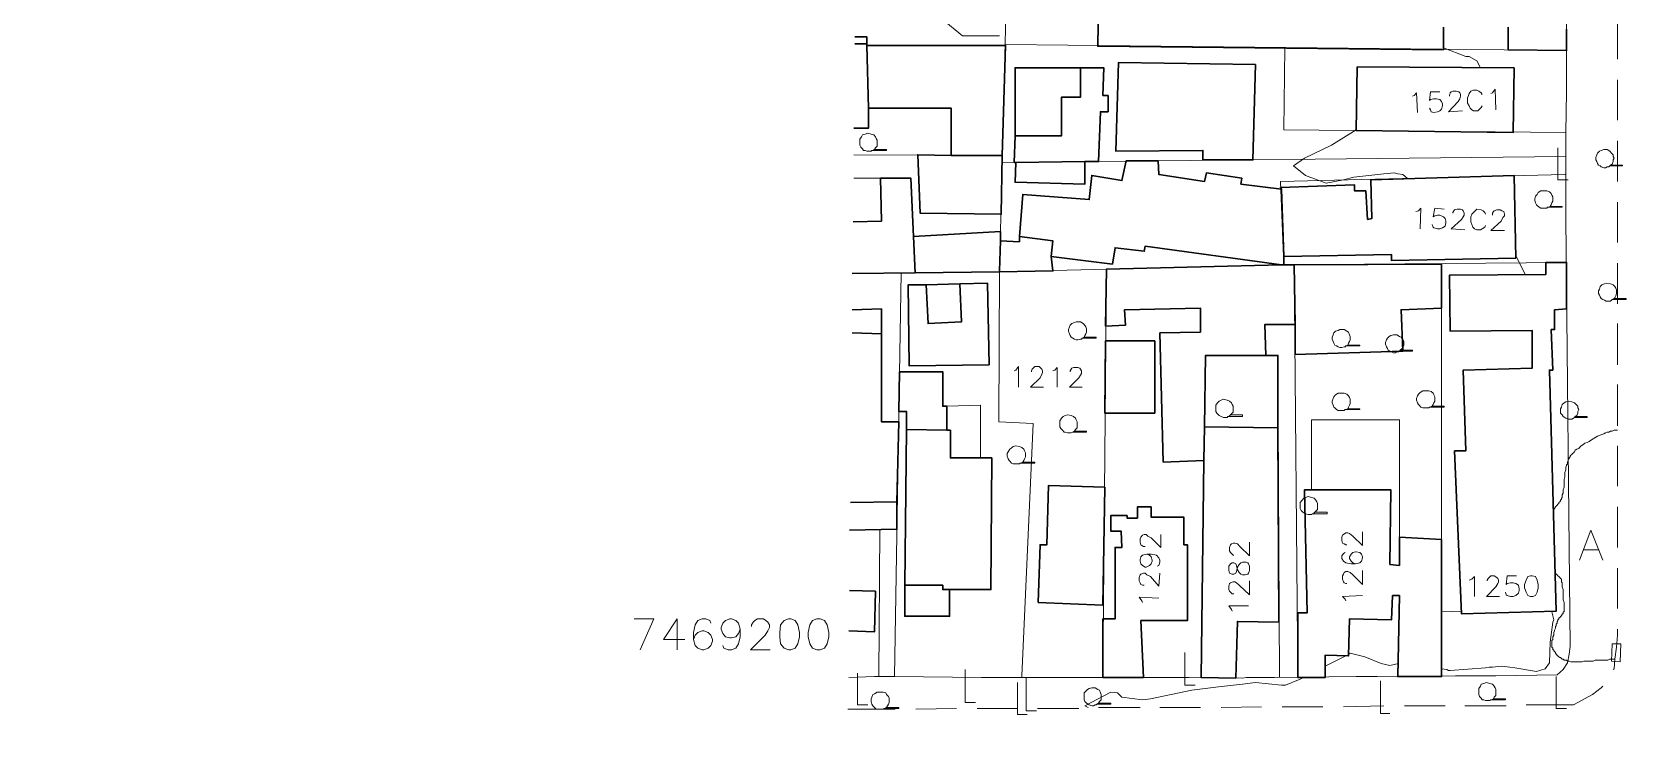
# Model space of a CAD drawing. Extents: x -2391 to 32076, y -11492 to 5852.
# Drawn here: x 4288.1 to 4445.8, y -1656.3 to -1587.4 of the extents above; entities that cross this region are included whole.
import ezdxf

# ---------------------------------------------------------------- set-up
doc = ezdxf.new("R2010")
doc.units = 0
doc.header["$LTSCALE"] = 7
for name, color, linetype in [('ALVE-CT', 3, 'CONTINUOUS'), ('PDF2_A101 - EDIFICACAO', 7, 'CONTINUOUS'), ('PDF2_A103 - PROJECAO_1', 7, 'CONTINUOUS'), ('PDF2_A122 - CASA_DE_MAQUINA', 7, 'CONTINUOUS'), ('PDF2_A123 - N DE PORTA', 7, 'CONTINUOUS'), ('PDF2_A124 - MURO', 7, 'CONTINUOUS'), ('PDF2_C301 - MEIO_FIO_2D', 7, 'CONTINUOUS'), ('PDF2_C317 - BOCA_LOBO', 7, 'CONTINUOUS'), ('PDF2_F601 - LIMITE_VEGETACAO', 7, 'CONTINUOUS'), ('PDF2_F602 - ARVORE_ISOLADA', 7, 'CONTINUOUS'), ('PDF2_F604 - TXT_AGRUPAMENTO_ARVORE', 7, 'CONTINUOUS'), ('PDF2_I903 - POSTE', 7, 'CONTINUOUS'), ('PDF2_M1305 - TXT_MALHA_UTM', 7, 'CONTINUOUS'), ('PDF2_M1306 - SETA_INDICADORA_TEXTO', 7, 'CONTINUOUS'), ('PDF2_N1402 - CURVA_INTERMEDIARIA', 7, 'CONTINUOUS')]:
    doc.layers.add(name, color=color, linetype=linetype)

msp = doc.modelspace()

# ---------------------------------------------------------------- linework, layer by layer
at = {"layer": 'ALVE-CT'}
msp.add_circle((4550.796, -1271.53), 500, dxfattribs=at)
at = {"layer": 'PDF2_A101 - EDIFICACAO', "lineweight": 30}
for points in [[(4426.764, -1586.906), (4426.764, -1589.107), (4392.813, -1588.769), (4392.898, -1584.451)], [(4438.871, -1587.075), (4438.871, -1589.192), (4433.114, -1589.107), (4433.114, -1586.906)], [(4368.938, -1587.837), (4370.123, -1587.837), (4370.123, -1588.515), (4370.123, -1588.684), (4383.754, -1588.684), (4383.416, -1599.521), (4378.42, -1599.521), (4378.42, -1594.864), (4370.292, -1594.864), (4370.292, -1596.812), (4368.853, -1596.812)], [(4368.769, -1606.04), (4371.562, -1605.956), (4371.478, -1601.722), (4374.441, -1601.722), (4374.695, -1607.479), (4374.864, -1611.035), (4368.684, -1611.12)], [(4368.684, -1614.676), (4371.562, -1614.591), (4371.562, -1617.047), (4371.562, -1625.682), (4373.256, -1625.682), (4373.086, -1633.556), (4373.086, -1636.266), (4368.43, -1636.35)], [(4368.43, -1642.277), (4370.97, -1642.361), (4370.885, -1646.341), (4368.345, -1646.256)]]:
    msp.add_lwpolyline(points, dxfattribs=at)
for points in [[(4408.307, -1590.546), (4408.053, -1599.944), (4403.142, -1599.944), (4403.142, -1599.013), (4394.591, -1599.098), (4394.845, -1590.377)], [(4393.829, -1593.594), (4393.829, -1595.203), (4393.067, -1595.203), (4392.898, -1600.114), (4391.543, -1600.114), (4384.77, -1600.198), (4384.601, -1600.198), (4384.686, -1597.574), (4384.686, -1590.885), (4391.12, -1590.885), (4393.406, -1590.885), (4393.321, -1593.594)], [(4433.707, -1590.885), (4433.622, -1597.235), (4418.213, -1597.066), (4418.298, -1590.8)], [(4378.42, -1599.521), (4383.416, -1599.521), (4383.331, -1605.278), (4375.372, -1605.194), (4375.118, -1599.436)], [(4398.825, -1601.384), (4403.312, -1602.061), (4403.481, -1601.214), (4406.952, -1601.722), (4406.868, -1602.315), (4410.847, -1602.823), (4411.101, -1609.427), (4411.101, -1610.273), (4410.847, -1610.273), (4397.47, -1608.411), (4397.385, -1608.919), (4394.507, -1608.58), (4394.253, -1610.189), (4388.241, -1609.427), (4388.411, -1610.866), (4383.162, -1610.951), (4383.162, -1610.866), (4383.246, -1607.903), (4385.109, -1607.987), (4385.109, -1607.479), (4385.448, -1603.331), (4391.967, -1603.839), (4392.221, -1601.468), (4395.184, -1601.976), (4395.607, -1600.029), (4398.74, -1600.029)], [(4384.77, -1600.198), (4391.543, -1600.114), (4391.543, -1602.315), (4384.686, -1602.146)], [(4411.101, -1609.427), (4410.847, -1602.823), (4410.762, -1602.654), (4418.044, -1602.4), (4418.044, -1602.992), (4419.144, -1602.992), (4419.313, -1605.786), (4419.737, -1605.702), (4419.652, -1601.892), (4433.707, -1601.468), (4433.876, -1609.596), (4421.684, -1609.85), (4421.684, -1609.257)], [(4383.246, -1607.903), (4383.162, -1610.866), (4383.162, -1610.951), (4374.864, -1611.035), (4374.695, -1607.479), (4383.246, -1606.971)], [(4412.202, -1616.115), (4409.238, -1616.115), (4409.323, -1619.163), (4403.396, -1619.163), (4403.312, -1626.19), (4403.227, -1629.492), (4399.248, -1629.662), (4398.909, -1616.962), (4402.888, -1616.877), (4402.888, -1614.507), (4395.438, -1614.676), (4395.523, -1616.2), (4393.575, -1616.285), (4393.66, -1610.697), (4410.847, -1610.273), (4411.101, -1610.273), (4412.117, -1610.273)], [(4412.202, -1616.115), (4412.117, -1610.273), (4426.595, -1610.189), (4426.595, -1614.507), (4422.615, -1614.676), (4422.785, -1618.74), (4412.202, -1619.079)], [(4437.347, -1616.623), (4437.516, -1620.603), (4437.178, -1620.603), (4437.855, -1644.309), (4428.542, -1644.563), (4427.865, -1628.561), (4428.965, -1628.561), (4428.711, -1620.603), (4435.484, -1620.433), (4435.484, -1616.708), (4427.441, -1616.793), (4427.357, -1611.289), (4436.839, -1611.205), (4436.839, -1610.019), (4438.871, -1610.019), (4438.871, -1614.591), (4437.686, -1614.676), (4437.686, -1616.623)], [(4382.146, -1620.095), (4374.272, -1620.179), (4374.187, -1612.221), (4375.965, -1612.221), (4379.267, -1612.136), (4381.976, -1612.051)], [(4398.401, -1617.724), (4398.401, -1624.836), (4393.491, -1624.836), (4393.575, -1617.724)], [(4409.323, -1619.163), (4410.508, -1619.163), (4410.508, -1626.275), (4403.312, -1626.19), (4403.396, -1619.163)], [(4382.4, -1629.238), (4382.315, -1642.192), (4378.251, -1642.192), (4378.251, -1644.817), (4373.848, -1644.817), (4373.848, -1641.769), (4374.018, -1626.444), (4374.018, -1624.666), (4373.256, -1624.666), (4373.34, -1620.772), (4377.574, -1620.772), (4377.574, -1624.158), (4377.997, -1624.158), (4377.997, -1626.529), (4378.336, -1626.529), (4378.336, -1629.238)], [(4410.508, -1626.275), (4410.593, -1645.409), (4406.529, -1645.325), (4406.36, -1650.913), (4402.973, -1650.828), (4403.227, -1629.492), (4403.312, -1626.19)], [(4393.491, -1632.117), (4393.321, -1643.716), (4386.971, -1643.462), (4387.141, -1637.79), (4387.818, -1637.79), (4387.987, -1631.948)], [(4421.515, -1639.737), (4422.446, -1639.821), (4422.446, -1637.028), (4426.595, -1637.282), (4426.595, -1650.743), (4422.277, -1650.743), (4422.446, -1642.785), (4421.769, -1642.785), (4421.684, -1645.155), (4417.536, -1645.071), (4417.451, -1648.711), (4415.165, -1648.627), (4415.165, -1650.828), (4412.456, -1650.828), (4412.456, -1644.478), (4413.387, -1644.478), (4413.133, -1632.371), (4421.599, -1632.371)], [(4398.063, -1634.064), (4398.063, -1635.08), (4401.28, -1635.08), (4401.28, -1637.79), (4401.619, -1637.79), (4401.619, -1645.24), (4397.047, -1645.24), (4397.301, -1650.828), (4393.321, -1650.828), (4393.321, -1645.071), (4394.507, -1645.071), (4394.507, -1638.044), (4395.184, -1638.044), (4395.099, -1636.435), (4394.083, -1636.435), (4394.083, -1634.911), (4395.692, -1634.911), (4395.692, -1635.165), (4396.708, -1635.165), (4396.708, -1634.064)]]:
    msp.add_lwpolyline(points, close=True, dxfattribs=at)
at = {"layer": 'PDF2_A103 - PROJECAO_1', "lineweight": 30}
for points in [[(4368.938, -1588.515), (4370.123, -1588.515), (4370.123, -1588.684), (4370.292, -1594.864), (4370.292, -1596.812), (4368.853, -1596.812)], [(4368.684, -1616.962), (4371.562, -1617.047), (4371.562, -1625.682), (4373.256, -1625.682), (4373.086, -1633.556), (4368.515, -1633.641)]]:
    msp.add_lwpolyline(points, dxfattribs=at)
for points in [[(4391.12, -1590.885), (4391.12, -1593.764), (4389.257, -1593.764), (4389.257, -1597.574), (4384.686, -1597.574), (4384.686, -1590.885)], [(4433.707, -1590.885), (4433.622, -1597.235), (4418.213, -1597.066), (4418.298, -1590.8)], [(4410.847, -1602.823), (4411.101, -1609.427), (4411.101, -1610.273), (4410.847, -1610.273), (4397.47, -1608.411), (4397.385, -1608.919), (4394.507, -1608.58), (4394.253, -1610.189), (4388.241, -1609.427), (4388.411, -1607.903), (4385.109, -1607.479), (4385.448, -1603.331), (4391.967, -1603.839), (4392.221, -1601.468), (4395.184, -1601.976), (4395.607, -1600.029), (4398.74, -1600.029), (4398.825, -1601.384), (4403.312, -1602.061), (4403.481, -1601.214), (4406.952, -1601.722), (4406.868, -1602.315)], [(4437.347, -1616.623), (4437.516, -1620.603), (4437.178, -1620.603), (4437.855, -1644.309), (4428.542, -1644.563), (4427.865, -1628.561), (4428.965, -1628.561), (4428.711, -1620.603), (4435.484, -1620.433), (4435.484, -1616.708), (4427.441, -1616.793), (4427.357, -1611.289), (4436.839, -1611.205), (4436.839, -1610.019), (4438.871, -1610.019), (4438.871, -1614.591), (4437.686, -1614.676), (4437.686, -1616.623)], [(4377.997, -1626.529), (4378.336, -1626.529), (4378.336, -1629.238), (4382.4, -1629.238), (4382.315, -1642.192), (4378.251, -1642.192), (4377.574, -1642.192), (4377.574, -1641.769), (4373.848, -1641.769), (4374.018, -1626.444)]]:
    msp.add_lwpolyline(points, close=True, dxfattribs=at)
at = {"layer": 'PDF2_A122 - CASA_DE_MAQUINA', "lineweight": 30}
msp.add_lwpolyline([(4375.965, -1612.221), (4379.267, -1612.136), (4379.436, -1615.861), (4376.134, -1616.031)], close=True, dxfattribs=at)
at = {"layer": 'PDF2_A123 - N DE PORTA', "lineweight": 9}
for points in [[(4423.716, -1593.679), (4423.885, -1593.594), (4424.139, -1593.34), (4424.224, -1595.288)], [(4426.425, -1593.256), (4425.494, -1593.256), (4425.409, -1594.102), (4425.494, -1594.018), (4425.833, -1593.933), (4426.087, -1593.933), (4426.425, -1594.018), (4426.595, -1594.187), (4426.679, -1594.441), (4426.679, -1594.61), (4426.595, -1594.949), (4426.425, -1595.118), (4426.171, -1595.203), (4425.833, -1595.288), (4425.579, -1595.203), (4425.494, -1595.034), (4425.409, -1594.864)], [(4427.357, -1593.679), (4427.357, -1593.594), (4427.441, -1593.34), (4427.526, -1593.256), (4427.695, -1593.171), (4428.034, -1593.171), (4428.288, -1593.256), (4428.373, -1593.34), (4428.457, -1593.51), (4428.457, -1593.679), (4428.373, -1593.933), (4428.203, -1594.187), (4427.272, -1595.203), (4428.627, -1595.118)], [(4430.574, -1593.51), (4430.489, -1593.34), (4430.235, -1593.171), (4430.066, -1593.086), (4429.727, -1593.086), (4429.473, -1593.171), (4429.304, -1593.425), (4429.219, -1593.594), (4429.135, -1593.848), (4429.135, -1594.356), (4429.304, -1594.61), (4429.389, -1594.864), (4429.558, -1595.034), (4429.727, -1595.118), (4430.151, -1595.118), (4430.32, -1594.949), (4430.489, -1594.78), (4430.574, -1594.61)], [(4431.421, -1593.425), (4431.59, -1593.34), (4431.844, -1593.002), (4431.929, -1595.034)], [(4424.055, -1605.024), (4424.309, -1604.94), (4424.563, -1604.686), (4424.478, -1606.717)], [(4426.849, -1604.77), (4425.917, -1604.686), (4425.748, -1605.532), (4425.917, -1605.448), (4426.171, -1605.363), (4426.425, -1605.363), (4426.764, -1605.532), (4426.933, -1605.702), (4427.018, -1605.956), (4427.018, -1606.125), (4426.933, -1606.463), (4426.679, -1606.633), (4426.425, -1606.717), (4426.171, -1606.717), (4425.833, -1606.633), (4425.748, -1606.548), (4425.663, -1606.294)], [(4427.695, -1605.194), (4427.695, -1605.109), (4427.78, -1604.94), (4427.865, -1604.855), (4428.119, -1604.77), (4428.457, -1604.77), (4428.627, -1604.855), (4428.711, -1604.94), (4428.796, -1605.194), (4428.796, -1605.363), (4428.711, -1605.532), (4428.542, -1605.786), (4427.526, -1606.717), (4428.881, -1606.802)], [(4430.913, -1605.278), (4430.828, -1605.109), (4430.659, -1604.94), (4430.489, -1604.855), (4430.066, -1604.77), (4429.897, -1604.94), (4429.727, -1605.109), (4429.558, -1605.278), (4429.473, -1605.532), (4429.473, -1606.04), (4429.558, -1606.294), (4429.643, -1606.548), (4429.812, -1606.717), (4430.066, -1606.802), (4430.405, -1606.802), (4430.574, -1606.717), (4430.828, -1606.548), (4430.913, -1606.379)], [(4431.59, -1605.363), (4431.59, -1605.194), (4431.675, -1605.024), (4431.759, -1604.94), (4432.013, -1604.855), (4432.352, -1604.855), (4432.521, -1604.94), (4432.691, -1605.024), (4432.775, -1605.278), (4432.775, -1605.448), (4432.606, -1605.617), (4432.437, -1605.956), (4431.421, -1606.887), (4432.775, -1606.887)], [(4384.601, -1620.687), (4384.77, -1620.603), (4385.024, -1620.264), (4385.024, -1622.296)], [(4386.294, -1620.772), (4386.294, -1620.687), (4386.379, -1620.518), (4386.463, -1620.433), (4386.633, -1620.264), (4387.056, -1620.264), (4387.225, -1620.433), (4387.31, -1620.518), (4387.395, -1620.687), (4387.395, -1620.857), (4387.31, -1621.026), (4387.141, -1621.365), (4386.209, -1622.296), (4387.479, -1622.296)], [(4388.411, -1620.687), (4388.58, -1620.603), (4388.834, -1620.349), (4388.834, -1622.296)], [(4390.104, -1620.772), (4390.104, -1620.687), (4390.189, -1620.518), (4390.273, -1620.433), (4390.443, -1620.349), (4390.866, -1620.349), (4391.035, -1620.433), (4391.12, -1620.518), (4391.205, -1620.687), (4391.205, -1620.941), (4391.12, -1621.111), (4390.951, -1621.365), (4390.019, -1622.296), (4391.289, -1622.296)], [(4397.47, -1637.959), (4397.301, -1637.959), (4397.131, -1637.874), (4397.047, -1637.79), (4396.962, -1637.536), (4396.962, -1637.197), (4397.047, -1637.028), (4397.216, -1636.858), (4397.385, -1636.774), (4397.555, -1636.774), (4397.724, -1636.943), (4398.063, -1637.112), (4398.994, -1638.044), (4398.994, -1636.774)], [(4406.19, -1638.806), (4406.106, -1638.806), (4405.936, -1638.636), (4405.852, -1638.552), (4405.767, -1638.382), (4405.767, -1638.044), (4405.852, -1637.79), (4405.936, -1637.705), (4406.106, -1637.62), (4406.275, -1637.62), (4406.529, -1637.705), (4406.783, -1637.959), (4407.714, -1638.89), (4407.714, -1637.536)], [(4417.282, -1637.79), (4417.197, -1637.79), (4417.028, -1637.705), (4416.858, -1637.62), (4416.774, -1637.366), (4416.774, -1637.028), (4416.858, -1636.858), (4416.943, -1636.774), (4417.197, -1636.604), (4417.366, -1636.604), (4417.536, -1636.689), (4417.874, -1636.943), (4418.805, -1637.874), (4418.805, -1636.52)], [(4397.639, -1638.721), (4397.893, -1638.806), (4398.063, -1638.975), (4398.147, -1639.314), (4398.147, -1639.398), (4398.063, -1639.652), (4397.893, -1639.821), (4397.555, -1639.991), (4397.47, -1639.991), (4397.216, -1639.821), (4397.047, -1639.652), (4396.962, -1639.398), (4396.962, -1639.229), (4397.047, -1638.975), (4397.216, -1638.806), (4397.639, -1638.721), (4398.063, -1638.721), (4398.571, -1638.806), (4398.825, -1639.06), (4398.909, -1639.314), (4398.909, -1639.483), (4398.825, -1639.821), (4398.655, -1639.906)], [(4417.112, -1638.552), (4416.943, -1638.636), (4416.774, -1638.89), (4416.774, -1639.144), (4416.943, -1639.398), (4417.197, -1639.567), (4417.705, -1639.652), (4418.128, -1639.652), (4418.552, -1639.567), (4418.721, -1639.398), (4418.805, -1639.06), (4418.805, -1638.975), (4418.721, -1638.721), (4418.552, -1638.552), (4418.213, -1638.467), (4418.128, -1638.467), (4417.874, -1638.552), (4417.705, -1638.721), (4417.536, -1638.975), (4417.536, -1639.144), (4417.705, -1639.398), (4417.874, -1639.567), (4418.128, -1639.652)], [(4397.385, -1641.769), (4397.216, -1641.769), (4397.047, -1641.684), (4396.962, -1641.515), (4396.877, -1641.345), (4396.877, -1641.007), (4396.962, -1640.753), (4397.047, -1640.668), (4397.301, -1640.583), (4397.47, -1640.583), (4397.639, -1640.753), (4397.978, -1640.922), (4398.825, -1641.853), (4398.909, -1640.583)], [(4417.282, -1641.599), (4417.197, -1641.599), (4417.028, -1641.515), (4416.943, -1641.43), (4416.858, -1641.176), (4416.858, -1640.837), (4416.943, -1640.668), (4417.028, -1640.499), (4417.197, -1640.414), (4417.366, -1640.414), (4417.62, -1640.499), (4417.874, -1640.753), (4418.805, -1641.684), (4418.805, -1640.329)], [(4429.304, -1641.261), (4429.558, -1641.176), (4429.812, -1640.922), (4429.812, -1642.869)], [(4431.082, -1641.345), (4431.082, -1641.261), (4431.167, -1641.091), (4431.251, -1641.007), (4431.421, -1640.837), (4431.759, -1640.837), (4432.013, -1641.007), (4432.098, -1641.091), (4432.183, -1641.261), (4432.183, -1641.43), (4432.098, -1641.599), (4431.929, -1641.938), (4430.997, -1642.869), (4432.267, -1642.869)], [(4433.961, -1640.837), (4433.029, -1640.837), (4432.945, -1641.684), (4433.029, -1641.599), (4433.368, -1641.515), (4433.622, -1641.515), (4433.876, -1641.599), (4434.13, -1641.769), (4434.215, -1642.107), (4434.215, -1642.277), (4434.13, -1642.531), (4433.876, -1642.785), (4433.622, -1642.869), (4433.368, -1642.869), (4433.029, -1642.785), (4432.945, -1642.7), (4432.86, -1642.446)], [(4406.19, -1642.615), (4406.021, -1642.615), (4405.852, -1642.446), (4405.767, -1642.361), (4405.682, -1642.192), (4405.682, -1641.853), (4405.767, -1641.599), (4405.852, -1641.515), (4406.106, -1641.43), (4406.275, -1641.43), (4406.444, -1641.515), (4406.698, -1641.769), (4407.714, -1642.7), (4407.714, -1641.345)], [(4417.197, -1643.293), (4417.112, -1643.123), (4416.858, -1642.869), (4418.805, -1642.785)], [(4397.216, -1643.462), (4397.131, -1643.293), (4396.877, -1642.954), (4398.825, -1643.039)], [(4406.021, -1644.309), (4405.936, -1644.139), (4405.682, -1643.801), (4407.63, -1643.801)]]:
    msp.add_lwpolyline(points, dxfattribs=at)
for points in [[(4405.682, -1640.329), (4405.767, -1640.583), (4406.021, -1640.668), (4406.19, -1640.668), (4406.36, -1640.583), (4406.444, -1640.414), (4406.529, -1639.991), (4406.698, -1639.737), (4406.868, -1639.567), (4407.037, -1639.483), (4407.376, -1639.483), (4407.545, -1639.567), (4407.63, -1639.652), (4407.714, -1639.906), (4407.714, -1640.329), (4407.63, -1640.583), (4407.545, -1640.668), (4407.291, -1640.753), (4407.037, -1640.753), (4406.868, -1640.668), (4406.698, -1640.499), (4406.529, -1640.245), (4406.444, -1639.821), (4406.36, -1639.652), (4406.19, -1639.567), (4406.021, -1639.567), (4405.852, -1639.652), (4405.682, -1639.906)], [(4435.315, -1640.837), (4435.061, -1640.922), (4434.892, -1641.261), (4434.723, -1641.684), (4434.723, -1642.023), (4434.892, -1642.446), (4435.061, -1642.785), (4435.315, -1642.869), (4435.569, -1642.869), (4435.823, -1642.785), (4435.992, -1642.446), (4436.077, -1642.023), (4436.077, -1641.684), (4435.992, -1641.261), (4435.823, -1640.922), (4435.484, -1640.837)]]:
    msp.add_lwpolyline(points, close=True, dxfattribs=at)
at = {"layer": 'PDF2_A124 - MURO', "lineweight": 9}
for points in [[(4438.871, -1530.35), (4438.871, -1539.578), (4438.871, -1543.473), (4438.871, -1544.489), (4438.871, -1547.198), (4438.871, -1560.067), (4438.871, -1562.353), (4438.871, -1566.163), (4438.871, -1567.856), (4438.871, -1574.206), (4438.871, -1577.423), (4438.871, -1577.677), (4438.871, -1579.371), (4438.871, -1580.133), (4438.871, -1593.256), (4438.786, -1597.235), (4438.786, -1599.775), (4438.786, -1601.384), (4438.702, -1601.384), (4410.762, -1602.061), (4411.101, -1610.273), (4438.871, -1610.019)], [(4385.363, -1650.828), (4385.363, -1650.659), (4386.463, -1625.852), (4383.077, -1625.682), (4383.162, -1610.866), (4383.839, -1583.096), (4384.347, -1567.01), (4369.192, -1566.163)], [(4383.754, -1588.599), (4438.871, -1589.192)], [(4438.786, -1597.235), (4411.101, -1596.981), (4411.186, -1588.938)], [(4368.853, -1599.436), (4383.416, -1599.521)], [(4438.786, -1599.606), (4383.416, -1600.198)], [(4438.786, -1601.384), (4438.786, -1605.702), (4439.21, -1647.78), (4439.125, -1648.542), (4438.956, -1649.389), (4438.532, -1650.066), (4437.94, -1650.574), (4431.929, -1650.659), (4427.949, -1650.659), (4420.245, -1650.743), (4418.213, -1650.743), (4410.17, -1650.828), (4407.376, -1650.828), (4407.037, -1650.913), (4401.788, -1650.828), (4399.163, -1650.828), (4386.717, -1650.828), (4385.448, -1650.828), (4384.178, -1650.828), (4381.384, -1650.828), (4372.832, -1650.743), (4371.224, -1650.743), (4370.885, -1650.743), (4368.345, -1650.828)], [(4368.853, -1601.722), (4374.441, -1601.722), (4374.864, -1611.035)], [(4411.101, -1610.273), (4383.162, -1610.951), (4368.684, -1611.12)], [(4372.832, -1650.743), (4373.51, -1611.035)], [(4393.66, -1610.697), (4393.321, -1650.828)], [(4412.117, -1610.273), (4412.456, -1650.828)], [(4426.595, -1650.743), (4426.595, -1610.189)], [(4410.678, -1650.828), (4410.508, -1619.163), (4403.396, -1619.163), (4402.973, -1650.828)], [(4377.997, -1624.158), (4381.299, -1624.074), (4381.299, -1629.238)], [(4422.446, -1637.028), (4422.446, -1625.513), (4413.81, -1625.513), (4413.81, -1632.371)], [(4371.393, -1636.266), (4371.308, -1650.743)], [(4426.595, -1644.309), (4428.542, -1644.393)]]:
    msp.add_lwpolyline(points, dxfattribs=at)
at = {"layer": 'PDF2_C301 - MEIO_FIO_2D', "lineweight": 9}
for points in [[(4443.866, -1586.059), (4443.866, -1590.038)], [(4443.866, -1592.07), (4443.866, -1596.05)], [(4443.866, -1598.082), (4443.866, -1600.368), (4443.866, -1602.061)], [(4443.866, -1604.093), (4443.866, -1608.072)], [(4443.866, -1610.104), (4443.866, -1614.083)], [(4443.866, -1616.031), (4443.866, -1620.095)], [(4443.866, -1622.042), (4443.866, -1626.106)], [(4443.866, -1628.053), (4443.866, -1632.032)], [(4443.866, -1634.064), (4443.866, -1638.044)], [(4443.866, -1640.075), (4443.866, -1644.055)], [(4443.866, -1646.087), (4443.866, -1646.679), (4443.782, -1647.865), (4443.612, -1649.05), (4443.528, -1649.981), (4443.443, -1650.066)], [(4442.427, -1651.675), (4442.258, -1651.844), (4441.411, -1652.521), (4439.548, -1653.537), (4437.855, -1653.537), (4434.892, -1653.537)], [(4396.962, -1653.791), (4392.898, -1653.791)], [(4402.888, -1653.791), (4398.909, -1653.791)], [(4408.9, -1653.707), (4404.92, -1653.791)], [(4414.911, -1653.707), (4410.932, -1653.707)], [(4420.922, -1653.622), (4416.943, -1653.707)], [(4426.933, -1653.622), (4422.954, -1653.622)], [(4432.945, -1653.622), (4428.881, -1653.622)], [(4372.917, -1653.961), (4368.261, -1653.961)], [(4378.928, -1653.876), (4374.949, -1653.961)], [(4384.94, -1653.876), (4380.96, -1653.876)], [(4390.951, -1653.876), (4386.887, -1653.876)]]:
    msp.add_lwpolyline(points, dxfattribs=at)
at = {"layer": 'PDF2_C317 - BOCA_LOBO', "lineweight": 9}
msp.add_lwpolyline([(4444.12, -1649.304), (4444.205, -1647.526), (4443.358, -1647.526), (4443.274, -1649.219)], close=True, dxfattribs=at)
at = {"layer": 'PDF2_F601 - LIMITE_VEGETACAO', "lineweight": 9}
for points in [[(4437.601, -1634.403), (4437.601, -1634.318), (4437.686, -1634.234), (4437.77, -1634.064), (4437.855, -1633.98), (4437.94, -1633.895), (4438.024, -1633.81), (4438.109, -1633.726), (4438.109, -1633.641), (4438.194, -1633.556), (4438.278, -1633.472), (4438.278, -1633.387), (4438.363, -1633.302), (4438.363, -1633.218), (4438.448, -1633.133), (4438.448, -1633.048), (4438.448, -1632.879), (4438.532, -1632.71), (4438.532, -1632.54), (4438.532, -1632.371), (4438.617, -1632.117), (4438.617, -1631.863), (4438.617, -1631.609), (4438.617, -1631.355), (4438.702, -1631.101), (4438.702, -1630.847), (4438.702, -1630.678), (4438.786, -1630.424), (4438.786, -1630.254), (4438.786, -1630.17), (4438.871, -1630), (4438.871, -1629.916), (4438.956, -1629.831), (4438.956, -1629.746), (4438.956, -1629.662), (4439.04, -1629.577), (4439.04, -1629.492), (4439.04, -1629.408), (4439.125, -1629.323), (4439.125, -1629.238), (4439.21, -1629.154), (4439.21, -1629.069), (4439.294, -1628.984), (4439.379, -1628.9), (4439.464, -1628.815), (4439.548, -1628.73), (4439.633, -1628.646), (4439.718, -1628.476), (4439.887, -1628.392), (4440.056, -1628.307), (4440.141, -1628.222), (4440.31, -1628.053), (4440.48, -1627.968), (4440.649, -1627.799), (4440.903, -1627.714), (4441.072, -1627.63), (4441.326, -1627.46), (4441.496, -1627.376), (4441.75, -1627.206), (4441.919, -1627.122), (4442.088, -1627.037), (4442.342, -1626.952), (4442.512, -1626.868), (4442.681, -1626.783), (4442.85, -1626.698), (4443.02, -1626.698), (4443.189, -1626.614), (4443.358, -1626.614), (4443.528, -1626.529), (4443.697, -1626.529), (4443.866, -1626.529)], [(4443.612, -1649.05), (4443.528, -1649.05), (4443.358, -1649.05), (4443.104, -1649.05), (4442.935, -1649.135), (4442.766, -1649.135), (4442.596, -1649.135), (4442.427, -1649.135), (4442.173, -1649.135), (4442.004, -1649.135), (4441.834, -1649.135), (4441.665, -1649.135), (4441.496, -1649.219), (4441.242, -1649.219), (4441.072, -1649.219), (4440.903, -1649.219), (4440.734, -1649.219), (4440.564, -1649.219), (4440.395, -1649.304), (4440.226, -1649.304), (4440.056, -1649.304), (4439.972, -1649.304), (4439.802, -1649.304), (4439.633, -1649.304), (4439.548, -1649.304), (4439.379, -1649.304), (4439.294, -1649.304), (4439.125, -1649.219), (4439.04, -1649.219), (4438.956, -1649.219), (4438.871, -1649.135), (4438.702, -1649.135), (4438.617, -1649.135), (4438.532, -1649.05), (4438.448, -1649.05), (4438.363, -1648.965), (4438.278, -1648.881), (4438.194, -1648.881), (4438.109, -1648.796), (4438.024, -1648.711), (4437.94, -1648.711), (4437.94, -1648.627), (4437.855, -1648.542), (4437.77, -1648.457), (4437.77, -1648.373), (4437.686, -1648.288), (4437.601, -1648.203), (4437.601, -1648.119), (4437.516, -1648.119), (4437.516, -1648.034), (4437.516, -1647.949), (4437.432, -1647.865), (4437.432, -1647.78), (4437.432, -1647.695), (4437.432, -1647.611), (4437.432, -1647.526), (4437.432, -1647.357), (4437.432, -1647.272), (4437.432, -1647.187), (4437.516, -1647.103), (4437.516, -1646.933), (4437.516, -1646.849), (4437.601, -1646.679), (4437.601, -1646.595), (4437.601, -1646.425), (4437.686, -1646.256), (4437.686, -1646.171), (4437.77, -1646.002), (4437.77, -1645.833), (4437.855, -1645.748), (4437.855, -1645.579), (4437.94, -1645.494), (4437.94, -1645.409), (4437.94, -1645.325), (4438.024, -1645.24), (4438.024, -1645.155), (4438.109, -1645.071), (4438.109, -1644.986), (4438.194, -1644.986), (4438.194, -1644.901), (4438.278, -1644.901), (4438.278, -1644.817), (4438.363, -1644.817), (4438.363, -1644.732), (4438.448, -1644.647), (4438.448, -1644.563), (4438.532, -1644.563), (4438.532, -1644.478), (4438.532, -1644.393), (4438.617, -1644.393), (4438.617, -1644.309), (4438.617, -1644.224), (4438.617, -1644.139), (4438.617, -1644.055), (4438.617, -1643.97), (4438.617, -1643.801), (4438.617, -1643.631), (4438.617, -1643.462), (4438.532, -1643.208), (4438.532, -1642.954), (4438.532, -1642.7), (4438.532, -1642.446), (4438.532, -1642.192), (4438.448, -1641.938), (4438.448, -1641.769), (4438.448, -1641.515), (4438.363, -1641.43), (4438.363, -1641.261), (4438.363, -1641.176), (4438.278, -1641.091), (4438.194, -1641.007), (4438.109, -1640.922), (4438.024, -1640.837), (4437.94, -1640.753), (4437.855, -1640.668), (4437.77, -1640.583)]]:
    msp.add_lwpolyline(points, dxfattribs=at)
at = {"layer": 'PDF2_F602 - ARVORE_ISOLADA', "lineweight": 9}
for points in [[(4370.885, -1598.928), (4370.716, -1599.013), (4370.631, -1599.013), (4370.546, -1599.098), (4370.377, -1599.098), (4370.123, -1599.098), (4369.954, -1599.013), (4369.784, -1599.013), (4369.7, -1598.844), (4369.53, -1598.674), (4369.446, -1598.505), (4369.446, -1598.336), (4369.446, -1598.082), (4369.446, -1597.912), (4369.615, -1597.658), (4369.7, -1597.489), (4369.954, -1597.404), (4370.208, -1597.32), (4370.546, -1597.404), (4370.8, -1597.489), (4370.97, -1597.658), (4371.054, -1597.828), (4371.139, -1597.997), (4371.139, -1598.166), (4371.139, -1598.42), (4371.139, -1598.59), (4370.97, -1598.759), (4370.885, -1598.928), (4370.716, -1599.013), (4372.07, -1599.013), (4372.07, -1598.928)], [(4443.189, -1600.452), (4443.104, -1600.537), (4443.02, -1600.622), (4442.85, -1600.622), (4442.681, -1600.706), (4442.512, -1600.706), (4442.258, -1600.622), (4442.173, -1600.537), (4442.004, -1600.452), (4441.919, -1600.283), (4441.834, -1600.114), (4441.75, -1599.944), (4441.75, -1599.69), (4441.834, -1599.436), (4441.919, -1599.267), (4442.088, -1599.098), (4442.258, -1599.013), (4442.512, -1598.928), (4442.85, -1598.928), (4443.104, -1599.098), (4443.274, -1599.267), (4443.443, -1599.436), (4443.443, -1599.606), (4443.528, -1599.775), (4443.443, -1599.944), (4443.443, -1600.114), (4443.358, -1600.368), (4443.189, -1600.452), (4443.104, -1600.537), (4444.374, -1600.537), (4444.374, -1600.452)], [(4437.262, -1604.516), (4437.093, -1604.601), (4437.008, -1604.601), (4436.924, -1604.686), (4436.754, -1604.686), (4436.5, -1604.686), (4436.331, -1604.686), (4436.162, -1604.601), (4435.992, -1604.432), (4435.908, -1604.347), (4435.823, -1604.178), (4435.738, -1603.924), (4435.738, -1603.754), (4435.823, -1603.5), (4435.992, -1603.331), (4436.077, -1603.162), (4436.331, -1602.992), (4436.585, -1602.992), (4436.924, -1602.992), (4437.178, -1603.077), (4437.347, -1603.246), (4437.432, -1603.416), (4437.516, -1603.585), (4437.516, -1603.839), (4437.516, -1604.008), (4437.432, -1604.178), (4437.347, -1604.347), (4437.262, -1604.516), (4437.093, -1604.601), (4438.448, -1604.601), (4438.448, -1604.516)], [(4443.528, -1613.575), (4443.358, -1613.66), (4443.274, -1613.745), (4443.189, -1613.829), (4442.935, -1613.829), (4442.766, -1613.829), (4442.596, -1613.745), (4442.427, -1613.66), (4442.258, -1613.575), (4442.173, -1613.406), (4442.088, -1613.237), (4442.004, -1613.067), (4442.004, -1612.813), (4442.088, -1612.644), (4442.173, -1612.39), (4442.342, -1612.221), (4442.596, -1612.136), (4442.766, -1612.051), (4443.189, -1612.136), (4443.443, -1612.221), (4443.612, -1612.39), (4443.697, -1612.559), (4443.782, -1612.729), (4443.782, -1612.898), (4443.782, -1613.067), (4443.697, -1613.321), (4443.612, -1613.491), (4443.528, -1613.575), (4443.358, -1613.66), (4444.713, -1613.66), (4444.713, -1613.575)], [(4391.459, -1617.385), (4391.289, -1617.47), (4391.205, -1617.555), (4391.12, -1617.555), (4390.866, -1617.639), (4390.697, -1617.639), (4390.527, -1617.555), (4390.358, -1617.47), (4390.189, -1617.385), (4390.104, -1617.216), (4390.019, -1617.047), (4389.935, -1616.793), (4389.935, -1616.623), (4390.019, -1616.369), (4390.104, -1616.2), (4390.273, -1616.031), (4390.527, -1615.946), (4390.697, -1615.861), (4391.12, -1615.861), (4391.374, -1616.031), (4391.459, -1616.115), (4391.628, -1616.369), (4391.713, -1616.539), (4391.713, -1616.708), (4391.713, -1616.877), (4391.628, -1617.047), (4391.543, -1617.216), (4391.459, -1617.385), (4391.289, -1617.47), (4392.644, -1617.47), (4392.644, -1617.385)], [(4417.366, -1618.147), (4417.197, -1618.232), (4417.112, -1618.317), (4417.028, -1618.317), (4416.774, -1618.401), (4416.604, -1618.401), (4416.435, -1618.317), (4416.266, -1618.232), (4416.096, -1618.147), (4416.012, -1617.978), (4415.927, -1617.809), (4415.842, -1617.555), (4415.842, -1617.385), (4415.927, -1617.131), (4416.012, -1616.962), (4416.181, -1616.793), (4416.435, -1616.708), (4416.604, -1616.623), (4417.028, -1616.623), (4417.282, -1616.793), (4417.451, -1616.877), (4417.536, -1617.131), (4417.62, -1617.301), (4417.62, -1617.47), (4417.62, -1617.639), (4417.536, -1617.809), (4417.451, -1617.978), (4417.366, -1618.147), (4417.197, -1618.232), (4418.552, -1618.232), (4418.552, -1618.147)], [(4422.531, -1618.655), (4422.446, -1618.74), (4422.361, -1618.825), (4422.192, -1618.825), (4422.023, -1618.909), (4421.853, -1618.909), (4421.684, -1618.825), (4421.515, -1618.74), (4421.345, -1618.655), (4421.261, -1618.486), (4421.176, -1618.317), (4421.091, -1618.063), (4421.091, -1617.893), (4421.176, -1617.639), (4421.261, -1617.47), (4421.43, -1617.301), (4421.599, -1617.216), (4421.853, -1617.131), (4422.192, -1617.131), (4422.446, -1617.301), (4422.615, -1617.385), (4422.785, -1617.639), (4422.869, -1617.809), (4422.869, -1617.978), (4422.869, -1618.147), (4422.785, -1618.317), (4422.7, -1618.486), (4422.531, -1618.655), (4422.446, -1618.74), (4423.716, -1618.74), (4423.716, -1618.655)], [(4405.852, -1625.005), (4405.682, -1625.174), (4405.598, -1625.174), (4405.513, -1625.259), (4405.344, -1625.259), (4405.174, -1625.259), (4404.92, -1625.174), (4404.751, -1625.09), (4404.666, -1625.005), (4404.497, -1624.836), (4404.412, -1624.666), (4404.412, -1624.497), (4404.412, -1624.243), (4404.412, -1624.074), (4404.582, -1623.82), (4404.751, -1623.65), (4404.92, -1623.566), (4405.174, -1623.481), (4405.513, -1623.566), (4405.767, -1623.65), (4405.936, -1623.82), (4406.021, -1623.989), (4406.106, -1624.158), (4406.106, -1624.328), (4406.106, -1624.582), (4406.106, -1624.751), (4405.936, -1624.92), (4405.852, -1625.005), (4405.682, -1625.174), (4407.037, -1625.174), (4407.037, -1625.005)], [(4417.366, -1624.412), (4417.197, -1624.497), (4417.112, -1624.497), (4417.028, -1624.582), (4416.774, -1624.582), (4416.604, -1624.582), (4416.435, -1624.582), (4416.266, -1624.497), (4416.096, -1624.328), (4416.012, -1624.243), (4415.927, -1624.074), (4415.842, -1623.82), (4415.842, -1623.65), (4415.927, -1623.396), (4416.012, -1623.227), (4416.181, -1623.058), (4416.435, -1622.889), (4416.604, -1622.889), (4417.028, -1622.889), (4417.282, -1622.973), (4417.451, -1623.142), (4417.536, -1623.312), (4417.62, -1623.481), (4417.62, -1623.735), (4417.62, -1623.904), (4417.536, -1624.074), (4417.451, -1624.243), (4417.366, -1624.412), (4417.197, -1624.497), (4418.552, -1624.497), (4418.552, -1624.412)], [(4425.663, -1624.158), (4425.494, -1624.243), (4425.409, -1624.243), (4425.325, -1624.328), (4425.071, -1624.328), (4424.901, -1624.328), (4424.732, -1624.328), (4424.563, -1624.243), (4424.393, -1624.074), (4424.309, -1623.989), (4424.224, -1623.82), (4424.139, -1623.566), (4424.139, -1623.396), (4424.224, -1623.142), (4424.309, -1622.973), (4424.478, -1622.804), (4424.732, -1622.635), (4424.901, -1622.635), (4425.325, -1622.635), (4425.579, -1622.719), (4425.748, -1622.889), (4425.833, -1623.058), (4425.917, -1623.227), (4425.917, -1623.481), (4425.917, -1623.65), (4425.833, -1623.82), (4425.748, -1623.989), (4425.663, -1624.158), (4425.494, -1624.243), (4426.849, -1624.243), (4426.849, -1624.158)], [(4439.718, -1625.174), (4439.633, -1625.259), (4439.548, -1625.344), (4439.379, -1625.428), (4439.21, -1625.428), (4439.04, -1625.428), (4438.786, -1625.344), (4438.702, -1625.259), (4438.532, -1625.174), (4438.448, -1625.005), (4438.278, -1624.836), (4438.278, -1624.666), (4438.278, -1624.412), (4438.363, -1624.243), (4438.448, -1623.989), (4438.617, -1623.82), (4438.786, -1623.735), (4439.04, -1623.65), (4439.379, -1623.735), (4439.633, -1623.82), (4439.802, -1623.989), (4439.972, -1624.158), (4439.972, -1624.328), (4440.056, -1624.497), (4439.972, -1624.666), (4439.972, -1624.836), (4439.887, -1625.09), (4439.718, -1625.174), (4439.633, -1625.259), (4440.903, -1625.259), (4440.903, -1625.174)], [(4390.527, -1626.614), (4390.358, -1626.698), (4390.189, -1626.783), (4390.019, -1626.783), (4389.85, -1626.783), (4389.596, -1626.698), (4389.511, -1626.698), (4389.342, -1626.529), (4389.173, -1626.36), (4389.088, -1626.19), (4389.088, -1626.021), (4389.088, -1625.767), (4389.088, -1625.598), (4389.257, -1625.344), (4389.427, -1625.174), (4389.596, -1625.09), (4389.85, -1625.005), (4390.189, -1625.09), (4390.443, -1625.174), (4390.612, -1625.344), (4390.697, -1625.513), (4390.781, -1625.682), (4390.781, -1625.852), (4390.781, -1626.106), (4390.781, -1626.275), (4390.612, -1626.444), (4390.527, -1626.614), (4390.358, -1626.698), (4391.713, -1626.698), (4391.713, -1626.614)], [(4385.448, -1629.662), (4385.278, -1629.746), (4385.194, -1629.746), (4385.109, -1629.831), (4384.855, -1629.831), (4384.686, -1629.831), (4384.516, -1629.831), (4384.347, -1629.746), (4384.178, -1629.577), (4384.093, -1629.492), (4384.008, -1629.323), (4383.924, -1629.069), (4383.924, -1628.815), (4384.008, -1628.646), (4384.178, -1628.392), (4384.262, -1628.307), (4384.516, -1628.138), (4384.77, -1628.053), (4385.109, -1628.138), (4385.363, -1628.222), (4385.532, -1628.392), (4385.617, -1628.561), (4385.701, -1628.73), (4385.701, -1628.9), (4385.701, -1629.154), (4385.617, -1629.323), (4385.532, -1629.492), (4385.448, -1629.662), (4385.278, -1629.746), (4386.633, -1629.746), (4386.633, -1629.662)], [(4414.149, -1634.572), (4413.98, -1634.742), (4413.895, -1634.742), (4413.81, -1634.826), (4413.641, -1634.826), (4413.472, -1634.826), (4413.218, -1634.742), (4413.048, -1634.657), (4412.964, -1634.572), (4412.794, -1634.403), (4412.71, -1634.234), (4412.71, -1634.064), (4412.71, -1633.81), (4412.71, -1633.641), (4412.879, -1633.387), (4413.048, -1633.218), (4413.218, -1633.133), (4413.472, -1633.048), (4413.81, -1633.133), (4414.064, -1633.218), (4414.234, -1633.387), (4414.318, -1633.556), (4414.403, -1633.726), (4414.403, -1633.895), (4414.403, -1634.149), (4414.403, -1634.318), (4414.234, -1634.488), (4414.149, -1634.572), (4413.98, -1634.742), (4415.334, -1634.742), (4415.334, -1634.572)], [(4392.898, -1653.368), (4392.729, -1653.453), (4392.644, -1653.537), (4392.559, -1653.537), (4392.39, -1653.622), (4392.221, -1653.622), (4391.967, -1653.537), (4391.882, -1653.453), (4391.713, -1653.368), (4391.543, -1653.199), (4391.459, -1653.029), (4391.459, -1652.775), (4391.459, -1652.606), (4391.459, -1652.352), (4391.628, -1652.183), (4391.797, -1652.013), (4391.967, -1651.929), (4392.221, -1651.844), (4392.559, -1651.844), (4392.813, -1652.013), (4392.983, -1652.098), (4393.067, -1652.352), (4393.152, -1652.521), (4393.152, -1652.691), (4393.152, -1652.86), (4393.152, -1653.029), (4392.983, -1653.199), (4392.898, -1653.368), (4392.729, -1653.453), (4394.083, -1653.453), (4394.083, -1653.368)], [(4431.675, -1652.945), (4431.505, -1653.029), (4431.421, -1653.029), (4431.336, -1653.114), (4431.167, -1653.114), (4430.913, -1653.114), (4430.743, -1653.029), (4430.574, -1653.029), (4430.489, -1652.86), (4430.32, -1652.691), (4430.235, -1652.521), (4430.235, -1652.352), (4430.235, -1652.098), (4430.235, -1651.929), (4430.405, -1651.675), (4430.489, -1651.505), (4430.743, -1651.421), (4430.997, -1651.336), (4431.336, -1651.421), (4431.59, -1651.505), (4431.759, -1651.675), (4431.844, -1651.844), (4431.929, -1652.013), (4431.929, -1652.183), (4431.929, -1652.437), (4431.929, -1652.606), (4431.759, -1652.775), (4431.675, -1652.945), (4431.505, -1653.029), (4432.86, -1653.029), (4432.86, -1652.945)], [(4372.07, -1653.791), (4371.901, -1653.876), (4371.816, -1653.876), (4371.732, -1653.961), (4371.478, -1653.961), (4371.308, -1653.961), (4371.139, -1653.961), (4370.97, -1653.876), (4370.8, -1653.707), (4370.716, -1653.622), (4370.631, -1653.453), (4370.546, -1653.199), (4370.546, -1652.945), (4370.631, -1652.775), (4370.716, -1652.521), (4370.885, -1652.437), (4371.139, -1652.267), (4371.308, -1652.267), (4371.732, -1652.267), (4371.986, -1652.352), (4372.07, -1652.521), (4372.24, -1652.691), (4372.324, -1652.86), (4372.324, -1653.114), (4372.324, -1653.283), (4372.24, -1653.453), (4372.155, -1653.622), (4372.07, -1653.791), (4371.901, -1653.876), (4373.256, -1653.876), (4373.256, -1653.791)]]:
    msp.add_lwpolyline(points, close=True, dxfattribs=at)
at = {"layer": 'PDF2_F604 - TXT_AGRUPAMENTO_ARVORE', "lineweight": 9}
for points in [[(4440.141, -1639.314), (4441.242, -1636.35), (4442.427, -1639.314)], [(4440.564, -1638.298), (4442.004, -1638.298)]]:
    msp.add_lwpolyline(points, dxfattribs=at)
at = {"layer": 'PDF2_I903 - POSTE', "lineweight": 9}
for points in [[(4439.04, -1601.892), (4438.024, -1601.892), (4438.024, -1598.759)], [(4402.38, -1651.59), (4401.365, -1651.59), (4401.365, -1648.373)], [(4370.208, -1653.537), (4369.192, -1653.537), (4369.192, -1650.405)], [(4380.791, -1653.283), (4379.775, -1653.283), (4379.775, -1650.066)], [(4385.871, -1654.469), (4384.94, -1654.469), (4384.94, -1651.336)], [(4386.802, -1654.13), (4385.786, -1654.13), (4385.786, -1650.913)], [(4421.515, -1654.384), (4420.583, -1654.384), (4420.583, -1651.167)], [(4438.871, -1653.876), (4437.855, -1653.876), (4437.855, -1650.743)]]:
    msp.add_lwpolyline(points, dxfattribs=at)
at = {"layer": 'PDF2_M1305 - TXT_MALHA_UTM', "lineweight": 9}
for points in [[(4347.856, -1648.119), (4349.211, -1645.071), (4347.264, -1645.071)], [(4351.497, -1648.119), (4351.497, -1645.071), (4350.142, -1647.103), (4352.259, -1647.103)], [(4354.799, -1645.494), (4354.714, -1645.24), (4354.291, -1645.071), (4353.952, -1645.071), (4353.529, -1645.24), (4353.275, -1645.663), (4353.105, -1646.425), (4353.105, -1647.103), (4353.275, -1647.695), (4353.529, -1647.949), (4353.952, -1648.119), (4354.121, -1648.119), (4354.545, -1647.949), (4354.799, -1647.695), (4354.968, -1647.272), (4354.968, -1647.103), (4354.799, -1646.679), (4354.545, -1646.425), (4354.121, -1646.256), (4353.952, -1646.256), (4353.529, -1646.425), (4353.275, -1646.679), (4353.105, -1647.103)], [(4357.677, -1646.087), (4357.508, -1646.51), (4357.254, -1646.849), (4356.831, -1646.933), (4356.661, -1646.933), (4356.238, -1646.849), (4355.984, -1646.51), (4355.815, -1646.087), (4355.815, -1645.917), (4355.984, -1645.494), (4356.238, -1645.24), (4356.661, -1645.071), (4356.831, -1645.071), (4357.254, -1645.24), (4357.508, -1645.494), (4357.677, -1646.087), (4357.677, -1646.849), (4357.508, -1647.526), (4357.254, -1647.949), (4356.831, -1648.119), (4356.492, -1648.119), (4356.069, -1647.949), (4355.984, -1647.695)], [(4358.778, -1645.833), (4358.778, -1645.663), (4358.947, -1645.409), (4359.117, -1645.24), (4359.371, -1645.071), (4359.963, -1645.071), (4360.217, -1645.24), (4360.387, -1645.409), (4360.556, -1645.663), (4360.556, -1645.917), (4360.387, -1646.256), (4360.133, -1646.679), (4358.693, -1648.119), (4360.641, -1648.119)]]:
    msp.add_lwpolyline(points, dxfattribs=at)
for points in [[(4362.419, -1645.071), (4361.995, -1645.24), (4361.657, -1645.663), (4361.572, -1646.425), (4361.572, -1646.849), (4361.657, -1647.526), (4361.995, -1647.949), (4362.419, -1648.119), (4362.673, -1648.119), (4363.096, -1647.949), (4363.35, -1647.526), (4363.519, -1646.849), (4363.519, -1646.425), (4363.35, -1645.663), (4363.096, -1645.24), (4362.673, -1645.071)], [(4365.213, -1645.071), (4364.789, -1645.24), (4364.535, -1645.663), (4364.366, -1646.425), (4364.366, -1646.849), (4364.535, -1647.526), (4364.789, -1647.949), (4365.213, -1648.119), (4365.551, -1648.119), (4365.975, -1647.949), (4366.229, -1647.526), (4366.398, -1646.849), (4366.398, -1646.425), (4366.229, -1645.663), (4365.975, -1645.24), (4365.551, -1645.071)]]:
    msp.add_lwpolyline(points, close=True, dxfattribs=at)
at = {"layer": 'PDF2_M1306 - SETA_INDICADORA_TEXTO', "lineweight": 9}
msp.add_lwpolyline([(4376.388, -1585.721), (4375.542, -1584.451), (4379.521, -1587.753), (4383.162, -1587.753)], dxfattribs=at)
at = {"layer": 'PDF2_N1402 - CURVA_INTERMEDIARIA', "lineweight": 9}
for points in [[(4426.764, -1588.938), (4428.965, -1589.785), (4429.304, -1589.785), (4430.066, -1590.208), (4430.405, -1590.885)], [(4418.213, -1596.981), (4415.758, -1598.505), (4413.133, -1599.775), (4412.032, -1600.537), (4413.218, -1601.468), (4415.25, -1602.23), (4416.943, -1601.892), (4417.959, -1601.638), (4420.922, -1601.299), (4421.938, -1601.214), (4422.277, -1601.299), (4422.785, -1601.384), (4423.208, -1601.722)], [(4433.876, -1609.342), (4434.807, -1611.205)], [(4437.432, -1644.393), (4437.601, -1645.155), (4437.516, -1645.409), (4437.262, -1647.357), (4437.178, -1649.389), (4436.754, -1649.981), (4435.908, -1650.235), (4433.791, -1649.897), (4433.283, -1649.812), (4432.521, -1649.727), (4431.59, -1649.812), (4431.251, -1649.812), (4430.913, -1649.897), (4427.441, -1650.151), (4427.272, -1650.151), (4427.103, -1650.066), (4426.595, -1649.981)], [(4417.197, -1648.711), (4415.165, -1649.727)], [(4422.361, -1649.473), (4421.938, -1649.558), (4421.515, -1649.643), (4420.668, -1649.473), (4419.059, -1648.796), (4417.62, -1648.457), (4417.451, -1648.542)], [(4413.048, -1650.828), (4412.54, -1651.082), (4411.27, -1651.59), (4410.847, -1651.59), (4408.307, -1651.336), (4407.037, -1651.505), (4404.666, -1651.759), (4402.042, -1652.098), (4397.978, -1652.945), (4397.216, -1653.029), (4395.184, -1652.775), (4394.761, -1652.352), (4394.083, -1652.267), (4391.543, -1653.622), (4391.882, -1653.791)]]:
    msp.add_lwpolyline(points, dxfattribs=at)

doc.saveas('drawing.dxf')
